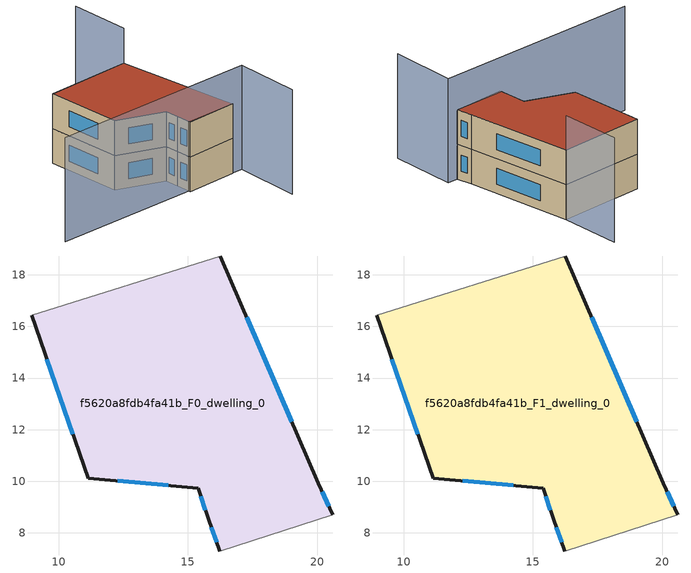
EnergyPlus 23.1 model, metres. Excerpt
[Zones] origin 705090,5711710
f5620a8fdb4fa41b_F0_dwelling_0
 floor ground (EU_floor_Construction): 16.25,18.73 20.05,9.93 20.61,8.7 16.23,7.3 15.78,8.56 15.39,9.74 11.13,10.12 8.95,16.43 z0
 wall outside (EU_wall_Construction): 8.95,16.43 11.13,10.12 15.39,9.74 15.78,8.56 16.23,7.3 / 20.61,8.7 20.05,9.93 16.25,18.73 z0:3
 wall adiabatic (EU_wall_Construction): 16.25,18.73 8.95,16.43 / 16.23,7.3 20.61,8.7 z0:3
 window (EU_Window_Construction): 15.9,8.22 16.11,7.64 / 15.5,9.42 15.68,8.88 / 12.28,10.02 14.24,9.84 / 9.54,14.73 10.54,11.82 / 19.02,12.3 17.27,16.35 / 20.46,9.03 20.2,9.6 z0.81:2.19
f5620a8fdb4fa41b_F1_dwelling_0
 floor to f5620a8fdb4fa41b_F0_dwelling_0 (EU_floor_Construction): 16.25,18.73 20.05,9.93 20.61,8.7 16.23,7.3 15.78,8.56 15.39,9.74 11.13,10.12 8.95,16.43 z3
 wall outside (EU_wall_Construction): 8.95,16.43 11.13,10.12 15.39,9.74 15.78,8.56 16.23,7.3 / 20.61,8.7 20.05,9.93 16.25,18.73 z3:6
 wall adiabatic (EU_wall_Construction): 16.25,18.73 8.95,16.43 / 16.23,7.3 20.61,8.7 z3:6
 window (EU_Window_Construction): 15.9,8.22 16.11,7.64 / 15.5,9.42 15.68,8.88 / 12.28,10.02 14.24,9.84 / 9.54,14.73 10.54,11.82 / 19.02,12.3 17.27,16.35 / 20.46,9.03 20.2,9.6 z3.81:5.19
 roof outside (EU_roof_Construction): 20.61,8.7 20.05,9.93 16.25,18.73 8.95,16.43 11.13,10.12 15.39,9.74 15.78,8.56 16.23,7.3 z6
shading: 3.74,3.89 21.53,8.96 / 21.53,8.96 23.11,3.41 / 14.64,23.83 16.25,18.73 z0:9
[Building]
EU S2 Campaign: North Axis=0; Terrain=City; Solar Distribution=FullExterior
[Site:Location]
London: Latitude=51.5; Longitude=-0.5; Time Zone=0; Elevation=25
[SizingPeriod:WeatherFileDays]
AnnualSizingPeriod: Begin Month=1; Begin Day of Month=1; End Month=12; End Day of Month=31; Day of Week for Start Day=Monday; Use Weather File Daylight Saving Period=No; Use Weather File Rain and Snow Indicators=No
[MATERIAL]
EU_InternalMass_Material: Roughness=MediumRough; Thickness=0.1; Conductivity=1; Density=1800; Specific Heat=900; Thermal Absorptance=0.9; Solar Absorptance=0.7; Visible Absorptance=0.7
[MATERIAL:NOMASS] Roughness=MediumRough; Thermal Absorptance=0.9; Solar Absorptance=0.7; Visible Absorptance=0.7
Name | Thermal Resistance
EU_wall_NoMass | 0.555556
EU_roof_NoMass | 0.510204
EU_floor_NoMass | 1.68919
[WINDOWMATERIAL:SIMPLEGLAZINGSYSTEM]
EU_Window_SimpleGlazing: UFactor=3.96; Solar Heat Gain Coefficient=0.85; Visible Transmittance=0.85
[CONSTRUCTION]
EU_wall_Construction: EU_wall_NoMass
EU_roof_Construction: EU_roof_NoMass
EU_floor_Construction: EU_floor_NoMass
EU_Window_Construction: EU_Window_SimpleGlazing
EU_InternalMass_Construction: EU_InternalMass_Material
[ZONE] Type=1; Multiplier=1; Ceiling Height=autocalculate; Floor Area=autocalculate; Part of Total Floor Area=Yes
Name | Volume
f5620a8fdb4fa41b_F0_dwelling_0 | 223.555
f5620a8fdb4fa41b_F1_dwelling_0 | 223.553
[INTERNALMASS] Construction=EU_InternalMass_Construction; Surface Area=74.5175
Name | Zone or ZoneList
f5620a8fdb4fa41b_F0_dwelling_0_EU_InternalMass | f5620a8fdb4fa41b_F0_dwelling_0
f5620a8fdb4fa41b_F1_dwelling_0_EU_InternalMass | f5620a8fdb4fa41b_F1_dwelling_0
[OTHEREQUIPMENT] Fuel Type=Electricity; Design Level Calculation Method=Watts/Area; Power per Zone Floor Area=1; Fraction Latent=0; Fraction Radiant=0; Fraction Lost=0; Carbon Dioxide Generation Rate=0; EndUse Subcategory=EU_Step8_InternalGains
Name | Zone or ZoneList or Space or SpaceList | Schedule
EU_Step8_InternalGain_f5620a8fdb4fa41b_F0_dwelling_0_f000 | f5620a8fdb4fa41b_F0_dwelling_0 | EU_Step8_GainSchedule_f5620a8fdb4fa41b_F0_dwelling_0_f000
EU_Step8_InternalGain_f5620a8fdb4fa41b_F1_dwelling_0_f000 | f5620a8fdb4fa41b_F1_dwelling_0 | EU_Step8_GainSchedule_f5620a8fdb4fa41b_F1_dwelling_0_f000
[ZONEVENTILATION:DESIGNFLOWRATE] Schedule=EU_AlwaysOn; Design Flow Rate Calculation Method=AirChanges/Hour; Air Changes per Hour=0.48; Ventilation Type=Natural; Fan Pressure Rise=0; Fan Total Efficiency=1; Constant Term Coefficient=1; Temperature Term Coefficient=0; Velocity Term Coefficient=0; Velocity Squared Term Coefficient=0; Minimum Indoor Temperature=-100; Maximum Indoor Temperature=100; Delta Temperature=-100; Minimum Outdoor Temperature=-100; Maximum Outdoor Temperature=100; Maximum Wind Speed=40
Name | Zone or ZoneList or Space or SpaceList
EU_ConstantAir_f5620a8fdb4fa41b_F0_dwelling_0 | f5620a8fdb4fa41b_F0_dwelling_0
EU_ConstantAir_f5620a8fdb4fa41b_F1_dwelling_0 | f5620a8fdb4fa41b_F1_dwelling_0
[HVACTEMPLATE:THERMOSTAT] Constant Heating Setpoint=20; Constant Cooling Setpoint=50
EU_HeatOnly_f5620a8fdb4fa41b_F0_dwelling_0; EU_HeatOnly_f5620a8fdb4fa41b_F1_dwelling_0
[HVACTEMPLATE:ZONE:IDEALLOADSAIRSYSTEM] System Availability Schedule=EU_AlwaysOn; Maximum Heating Supply Air Temperature=50; Minimum Cooling Supply Air Temperature=13; Maximum Heating Supply Air Humidity Ratio=0.0156; Minimum Cooling Supply Air Humidity Ratio=0.0077; Heating Limit=NoLimit; Cooling Limit=NoLimit; Heating Availability Schedule=EU_AlwaysOn; Cooling Availability Schedule=EU_CoolingOff; Dehumidification Control Type=ConstantSensibleHeatRatio; Cooling Sensible Heat Ratio=0.7; Dehumidification Setpoint=60; Humidification Control Type=None; Humidification Setpoint=30; Outdoor Air Method=None; Outdoor Air Flow Rate per Person=0.00944; Outdoor Air Flow Rate per Zone Floor Area=0; Outdoor Air Flow Rate per Zone=0; Demand Controlled Ventilation Type=None; Outdoor Air Economizer Type=NoEconomizer; Heat Recovery Type=None; Sensible Heat Recovery Effectiveness=0.7; Latent Heat Recovery Effectiveness=0.65
Name | Template Thermostat
f5620a8fdb4fa41b_F0_dwelling_0 | EU_HeatOnly_f5620a8fdb4fa41b_F0_dwelling_0
f5620a8fdb4fa41b_F1_dwelling_0 | EU_HeatOnly_f5620a8fdb4fa41b_F1_dwelling_0
[SIZING:ZONE] Zone Cooling Design Supply Air Temperature Input Method=SupplyAirTemperature; Zone Cooling Design Supply Air Temperature=13; Zone Heating Design Supply Air Temperature Input Method=SupplyAirTemperature; Zone Heating Design Supply Air Temperature=50; Zone Cooling Design Supply Air Humidity Ratio=0.008; Zone Heating Design Supply Air Humidity Ratio=0.008; Cooling Design Air Flow Method=DesignDay; Cooling Design Air Flow Rate=0; Cooling Minimum Air Flow per Zone Floor Area=0.000762; Cooling Minimum Air Flow=0; Cooling Minimum Air Flow Fraction=0.2; Heating Design Air Flow Method=DesignDay; Heating Design Air Flow Rate=0; Heating Maximum Air Flow per Zone Floor Area=0.002032; Heating Maximum Air Flow=0.141576; Heating Maximum Air Flow Fraction=0.3; Account for Dedicated Outdoor Air System=No; Dedicated Outdoor Air System Control Strategy=NeutralSupplyAir; Dedicated Outdoor Air Low Setpoint Temperature for Design=autosize; Dedicated Outdoor Air High Setpoint Temperature for Design=autosize; Zone Load Sizing Method=Sensible Load Only No Latent Load; Zone Latent Cooling Design Supply Air Humidity Ratio Input Method=HumidityRatioDifference; Zone Cooling Design Supply Air Humidity Ratio Difference=0.005; Zone Latent Heating Design Supply Air Humidity Ratio Input Method=HumidityRatioDifference; Zone Humidification Design Supply Air Humidity Ratio Difference=0.005
f5620a8fdb4fa41b_F0_dwelling_0; f5620a8fdb4fa41b_F1_dwelling_0
[SCHEDULE:CONSTANT]
Name | Hourly Value
EU_AlwaysOn | 1
EU_CoolingOff | 0
[SCHEDULE:FILE] Column Number=1; Rows to Skip at Top=0; Number of Hours of Data=8760; Column Separator=Comma; Interpolate to Timestep=No; Minutes per Item=60; Adjust Schedule for Daylight Savings=Yes
Name | File
EU_Step8_GainSchedule_f5620a8fdb4fa41b_F0_dwelling_0_f000 | ../../schedules/f5620a8fdb4fa41b/f5620a8fdb4fa41b_F0_dwelling_0_f000_gain.csv
EU_Step8_GainSchedule_f5620a8fdb4fa41b_F1_dwelling_0_f000 | ../../schedules/f5620a8fdb4fa41b/f5620a8fdb4fa41b_F1_dwelling_0_f000_gain.csv
